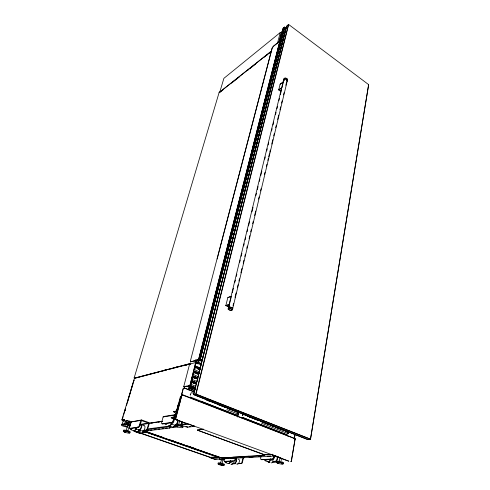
<?xml version="1.0" encoding="UTF-8"?>
<svg xmlns="http://www.w3.org/2000/svg" width="490" height="490" viewBox="0 0 490 490"><rect width="100%" height="100%" fill="white"/><g stroke="black" fill="none" stroke-linecap="round" stroke-linejoin="round"><path stroke-width="0.73" d="M195.871 386.438L190.916 384.264L191.798 380.791L196.704 382.782M194.432 372.523L193.936 372.308L198.352 374.14M193.403 374.55L194.273 371.132L199.203 373.178M368.603 84.647L310.47 439.181L196.202 394.407L193.795 394.701L307.579 439.536L310.525 439.132L368.621 85.003L368.462 84.494L288.671 24.5L286.558 26.454L193.611 394.413L286.534 26.264L288.445 24.561L195.773 393.997L193.611 394.413M182.341 394.934L181.717 395.112L182.384 394.64L295.09 438.611L291.421 461.433C290.509 461.347 290.582 462.009 291.336 461.427M195.394 361.136L195.106 361.81L197.966 363.133L194.971 361.847L195.455 361.118M194.989 387.608L190.2 385.685L188.417 386.206L195.51 389.017L188.374 386.04L195.149 388.754M197.997 377.962L193.048 375.928L192.16 379.432L197.164 381.606M195.957 373.68L198.052 372.884L196.637 372.296M195.792 363.102L196.839 363.402M145.475 432.535L143.08 431.47L143.178 431.133L145.156 431.825L145.475 432.535L139.828 433.227L134.138 430.961M134.278 377.245L134.205 377.79M181.894 395.099L175.72 418.772C176.002 419.593 176.253 419.269 175.567 418.736L181.71 395.063M288.671 24.5L196.055 394.046L310.47 439.181M275.699 456.012L214.614 459.295L210.326 457.825L210.235 457.317C218.038 456.662 225.529 458.505 233.418 457.072L233.73 457.446L233.271 457.384C225.4 458.83 217.928 456.974 210.149 457.648L210.235 457.317M200.232 369.674L197.629 368.59C197.66 367.022 195.614 368.676 194.61 367.139M139.828 433.227L139.858 432.897M261.482 423.182L288.169 433.65L287.63 432.204L286.717 431.427L242.617 414.105M271.632 50.887L219.11 92.524L134.174 377.888M179.959 420.763L179.732 421.094L171.243 417.774L171.286 417.419L175.181 416.776L176.131 413.683M196.613 384.001L191.339 381.863M271.975 454.408L264.239 454.83L197.39 430.134L203.246 429.191M288.481 431.751L288.169 433.65M190.855 364.223L189.636 363.721L134.444 378.164L121.857 419.893L124.436 419.703L124.564 420.053L122.5 420.402L122.843 420.898L122.757 419.538M295.317 439.107C294.453 439.316 295.28 439.279 294.962 438.734L182.243 394.958M283.906 80.048L283.98 80.789M283.906 80.189L283.82 78.988L284.476 78.241M291.17 461.427L295.158 439.028M294.221 438.697L294.974 434.403M294.337 438.74L295.096 434.44M287.465 432.578L287.74 431.084M286.913 80.801L286.822 79.968M279.325 461.231L279.998 457.55M288.586 432.07L288.31 433.57L286.717 431.427L264.03 422.601M281.131 460.606L281.389 459.222M260.968 456.411L260.576 458.444L261.078 459.589L272.507 459.007L273.469 457.697L273.867 455.657M262.689 454.941L262.56 454.242L262.689 454.941L264.533 455.614L233.675 457.341L233.742 457.011L264.6 455.265M274.296 455.951L273.898 457.96L272.906 459.204L261.489 459.73L261.164 459.302M183.928 426.19L187.584 427.231L194.524 426.325L194.597 425.969M243.199 457.231L241.754 462.872L241.288 463.313L237.724 463.479M243.671 457.182L242.201 463.026L241.674 463.497L238.116 463.644M224.494 458.132L224.022 460.306L224.414 461.378L234.324 460.87L235.525 458.205M237.595 416.904L238.495 412.066L238.103 414.032L226.815 409.597M201.702 401.592L236.952 415.318L237.619 416.782C238.299 415.067 238.685 412.801 236.725 411.759L206.1 399.73M228.42 307.892L228.469 307.279L229.559 307.046L232.321 307.873A2.309 0.858 13.4 0 1 232.652 308.767L287.287 80.783A1.905 1.286 14 0 0 285.829 79.043L284.598 79.006L283.612 79.766L228.414 307.304L228.628 308.1M287.397 79.858L286.791 78.51L284.96 78.106M222.025 463.883L222.987 459.522M220.512 463.577L221.486 459.216M236.1 457.752L235.623 459.896L234.716 461.053L224.818 461.507M219.416 458.132L219.489 457.807M242.519 415.747L243.273 413.56M216.311 457.268L216.384 456.943M217.658 457.513L217.732 457.195M248.565 456.509L248.638 456.172M194.763 378.445L195.283 378.102L194.769 376.314L195.234 378.145L194.836 378.237M179.818 402.523L181.129 396.882L180.767 396.594L180.357 396.827L176.676 410.847L173.668 411.686L174.226 412.286L176.957 411.68L173.668 411.686M249.024 456.588L249.104 456.251M233.044 305.595L233.583 303.365M235.01 297.412L236.076 292.94M237.325 287.734L238.042 284.757M238.93 281.033L239.469 278.798M240.896 272.844L241.962 268.379M243.212 263.167L243.928 260.19M244.816 256.466L245.355 254.237M246.782 248.283L247.315 246.047M249.098 238.606L249.814 235.629M250.702 231.905L251.241 229.669M252.668 223.716L253.201 221.486M254.629 215.526L255.7 211.061M258.555 199.154L259.088 196.919M260.515 190.965L261.054 188.73M264.441 174.587L264.974 172.357M266.401 166.398L266.94 164.168M267.828 160.444L268.367 158.215M268.722 156.727L269.433 153.744M269.794 152.255L270.327 150.026M271.754 144.072L272.826 139.601M273.714 135.883L274.253 133.648M275.68 127.694L276.213 125.458M277.64 119.505L278.712 115.04M279.962 109.827L280.672 106.851M281.566 103.127L282.099 100.897M283.526 94.944L284.059 92.708M285.848 85.266L286.558 82.289M225.908 305.705L229.43 304.437L231.415 296.236L227.813 297.577L225.847 305.589L227.556 306.495L229.069 305.956M282.16 86.828L283.416 81.897L280.108 84.243L278.73 89.842L280.096 90.852L281.26 90.074M228.922 306.758L229.639 303.794M232.34 292.665L233.418 288.212M234.857 282.277L235.396 280.053M236.296 276.342L236.835 274.118M239.714 262.248L240.253 260.025M241.154 256.313L241.876 253.348M243.677 245.925L244.216 243.702M245.116 239.99L245.655 237.766M247.095 231.831L247.634 229.608M248.534 225.896L249.612 221.443M251.952 211.803L253.03 207.35M255.909 195.479L256.454 193.256M257.348 189.544L258.071 186.58M259.332 181.386L259.872 179.162M260.772 175.451L261.85 170.998M264.729 159.134L265.268 156.904M266.707 150.969L267.246 148.746M268.146 145.034L268.685 142.811M271.564 130.94L272.109 128.717M273.004 125.005L273.726 122.041M275.527 114.623L276.066 112.394M276.966 108.688L277.505 106.459M278.945 100.524L279.484 98.3M280.384 94.588L281.462 90.142M143.08 431.47L155.385 429.81L155.526 429.381M155.446 429.724L155.992 429.454M187.584 427.231L187.676 426.863M193.048 375.928L192.16 379.432L191.786 378.262M201.513 359.979L201.225 361.638L201.598 360.15M226.19 264.373L285.872 28.102L284.617 27.195L283.318 28.206L283.967 27.863L283.392 28.316L278.853 46.103M202.107 359.856L285.989 28.046L284.776 27.14L283.171 28.163L198.554 359.452L199.51 359.409L198.75 359.495C202.682 358.545 203.822 360.738 197.929 361.118L198.052 359.519M186.029 426.955L186.12 426.594L187.156 426.778M190.916 384.264L191.798 380.791M193.697 377.821L194.065 376.375L194.708 378.262M279.943 41.111L282.699 30.809L282.179 31.238L283.238 30.38M251.003 155.863L251.572 153.64M256.864 132.888L257.434 130.665M258.377 126.959L258.94 124.736M264.233 103.984L264.802 101.761M269.151 84.715L269.714 82.492M271.607 75.08L272.177 72.857M275.006 61.74L275.576 59.517M198.554 359.452L200.012 359.06L284.494 27.103M200.128 359.133L284.617 27.195L200.355 359.176L202.052 359.917L197.874 361.044L198.401 360.861L198.781 359.378L198.401 360.861L197.672 361.001M284.776 27.14L200.386 359.127L200.012 359.06M188.76 389.477L189.318 387.296M183.726 386.671L189.949 385.465L195.651 362.6L189.624 364.039L183.726 386.671L184.32 386.904C186.01 384.956 197.25 388.38 188.938 388.503L189.44 386.586M189.949 385.465L195.731 362.863M278.896 41.919L280.905 34.086M279.367 41.607L282.019 31.231L282.589 30.729M279.747 40.995L282.026 32.101M198.867 358.796L283.171 28.163M194.022 377.845L194.365 376.51M199.056 358.833L199.62 356.61M200 355.127L200.569 352.904M200.949 351.422L202.082 346.975M202.462 345.493L203.025 343.27M203.975 339.564L204.538 337.341M204.918 335.858L205.482 333.635M205.861 332.153L206.994 327.706M207.374 326.224L207.944 324M208.324 322.518L209.457 318.071M209.836 316.589L210.4 314.366M210.78 312.883L211.349 310.66M211.723 309.178L212.862 304.731M213.236 303.249L213.805 301.025M214.749 297.32L215.318 295.096M215.698 293.62L216.262 291.397M216.641 289.915L218.724 281.762M219.097 280.28L220.237 275.833M220.61 274.351L221.18 272.128M222.503 266.94L224.585 258.787M224.959 257.305L226.098 252.858M226.472 251.376L227.042 249.153M227.985 245.447L229.498 239.518M229.877 238.036L231.96 229.884M232.334 228.401L232.903 226.178M233.846 222.478L235.359 216.549M235.739 215.067L236.872 210.62M237.252 209.138L237.822 206.915M238.195 205.433L239.334 200.986M239.708 199.504L242.734 187.646M243.114 186.163L243.683 183.94M244.626 180.234L245.196 178.011M245.576 176.529L248.595 164.671M248.975 163.188L250.108 158.742M250.488 157.259L255.976 135.773M256.35 134.291L259.375 122.433M259.755 120.95L261.838 112.798M262.211 111.316L266.75 93.529M267.13 92.047L267.699 89.823M268.643 86.118L272.612 70.56M272.991 69.078L278.473 47.585M130.144 422.496L129.238 422.46L128.386 425.345L129.391 425.406L130.144 422.496L131.044 422.686L130.389 424.855M178.813 404.415L180.681 397.145L181.288 397.268M178.734 424.524L179.659 420.935M195.155 361.246L195.541 359.77M277.45 43.359L280.225 32.567L281.45 33.479M201.739 364.131L196.098 361.755L196.227 359.77M182.641 422.147L181.631 425.149M202.529 429.087L175.181 419.434L174.697 418.209L178.274 404.452L179.395 403.699L178.274 404.452M182.115 421.982L181.576 424.058L180.577 425.485M191.749 361.645L200.361 359.397L197.513 359.727L190.518 361.877L190.371 361.057L272.079 48.106L273.298 46.274L280.641 40.339M217.144 259.002L272.158 48.234L273.402 46.348L280.102 41.148M175.181 419.434L174.814 418.105L178.427 404.36M178.74 404.311L180.865 396.716M188.325 389.942L189.281 386.322M163.109 416.929L161.571 422.668L161.884 423.826L172.021 422.368L173.025 420.928L174.581 415.171L175.402 414.638L163.936 416.457L163.109 416.929L174.581 415.171M184.271 387.909L183.144 388.668L179.75 401.739L183.266 388.607L184.271 387.909L193.973 391.755M179.444 403.092L180.032 400.912M174.299 418.387L173.534 421.229L172.517 422.607L162.386 423.997L162.147 423.574M127.32 425.13L127.859 423.176L127.621 422.368L126.898 421.964L126.016 422.343M194.665 369.76L195.675 366.11L200.575 368.155M127.633 425.081L128.172 423.152L127.982 422.386L126.898 421.964M169.381 428.058L169.381 427.574L169.381 428.058L155.906 429.804M145.065 432.162L145.156 431.825M129.899 428.144L130.089 428.536L138.768 427.347L139.687 426.073L141.579 420.604L148.617 423.121L148.782 423.519L146.89 429.491L146.43 429.987L143.49 430.379M141.561 419.954L130.94 421.951L129.385 427.96L129.605 428.382L138.296 427.127L139.209 425.798L140.765 420.463L141.561 419.954L148.923 422.594L149.346 423.483L147.404 429.675L146.89 430.202L142.492 430.765M124.387 412.617L125.612 408.427M129.238 422.46L128.38 422.153L128.692 421.088L130.659 421.357M127.89 430.637L129.176 426.245M126.267 430.202L127.553 425.81M122.151 419.997L123.18 416.518M123.59 415.122L124.619 411.643M125.03 410.246L125.648 408.158M126.016 424.891L126.653 422.735L127.694 423.152L127.271 424.585M127.431 402.198L128.521 398.529M128.962 397.065L130.052 393.403M130.928 390.469L133.984 380.209M126.555 405.297L127.198 403.148M127.498 402.18L132.962 383.793M133.396 382.39L134.052 380.191M122.647 420.242L122.966 419.532M125.054 410.632L125.703 408.452M126.255 424.867L126.898 422.717M173.993 417.309L174.605 415.293L176.296 414.185M125.648 424.389L126.273 422.423L127.1 421.878M271.748 50.954L219.036 92.739M122.843 420.898L122.892 420.843M122.402 420.732L124.564 420.053M182.305 394.818L182.164 395.093L182.384 394.64M128.38 422.153L129.103 422.147L129.538 421.094M287.501 79.803L287.048 80.44M193.477 383.058L192.815 381.11L191.523 382.445L192.203 382.335M195.559 366.361L195.675 366.11C193.967 366.992 198.958 367.316 200.061 368.523L195.247 366.514L199.608 368.302L197.629 368.59M189.434 364.474L188.871 364.333L189.636 363.721M195.296 378.017L197.341 377.876L192.748 376.008L196.833 377.68L195.234 378.145L194.867 376.737M197.513 430.428L197.421 429.92M274.363 455.902L279.3 457.721L279.471 457.409M195.841 378.255L192.564 377.049M243.352 413.585L242.648 415.753L242.599 415.434M173.993 411.661L176.994 410.963M171.396 418.019L171.598 417.694L173.687 418.46M197.299 363.733L197.825 363.801M264.239 454.83L265.494 454.818M287.011 81.187L287.287 80.783M196.962 368.021L197.605 367.108L196.956 368.094L197.537 368.186L198.144 367.108M283.943 78.786C284.776 77.512 287.03 78.075 287.495 79.423M124.448 420.389L124.54 419.954M189.146 364.468L189.44 364.082M232.597 308.792L232.321 307.873A2.309 0.858 13.4 0 0 230.135 307.089L228.414 307.304M231.648 409.971L236.725 411.759M134.462 378.776L134.744 378.323M197.39 430.134L203.387 429.179M294.625 438.783L294.968 438.556M286.901 81.279L287.324 80.458C286.993 78.982 284.659 78.394 283.698 79.582L283.716 80.513M196.282 361.816L195.786 362.098L196.227 361.828M122.837 420.543L122.763 420.212M194.432 372.382L195.933 372.008L193.936 371.181L199.197 373.264M280.225 32.567L223.881 78.351L219.661 92.506L223.244 89.67M282.038 32.769L281.309 33.694L282.093 33.081M231.592 83.067L239.353 76.93M247.701 70.321L248.896 69.378M250.09 68.435L255.455 64.19M264.404 57.11L265.598 56.166M266.793 55.223L267.987 54.28M269.182 53.337L271.564 51.45M280.108 84.243L283.349 81.91M278.779 89.946L282.032 87.618M278.73 89.842L281.989 87.532M280.096 90.852L281.732 89.701M214.614 459.295L215.043 459.007M190.371 361.057L190.671 361.932M243.114 417.658L242.158 418.227L243.114 417.658L287.397 435.004L287.697 435.99L287.152 434.924L242.997 417.682M190.518 361.877L191.357 361.547M190.696 397.182L189.912 397.5L190.696 397.182L237.062 415.3L237.619 416.782M193.973 393.501L191.841 392.662L191.063 392.974L190.23 395.203L190.206 394.879M195.847 361.252L196.539 360.989M227.813 297.577L231.329 296.272M310.317 439.383L307.824 439.561M127.204 420.61L125.899 421.082L125.207 421.97L124.576 424.009L121.937 424.42L122.751 422.006L124.362 421.002L127.204 420.61L128.692 421.088M196.698 382.868L191.474 380.834L196.533 382.941M225.847 305.589L229.375 304.333M227.556 306.495L228.977 305.993M198.487 373.062L196.6 373.257M196.055 382.69L194.555 383.033M272.354 454.463L272.532 454.922L280.305 457.764M185.765 365.124L183.566 365.748L187.235 364.695L185.165 365.289M197.782 368.535L199.142 368.1M194.034 372.222L195.504 371.83M154.718 372.737L156.188 372.351M164.26 370.238L167.194 369.472M176.002 367.169L178.936 366.398M134.444 378.164L189.06 363.917M135.485 378.127L159.134 371.971M160.616 371.585L166.526 370.048M168.003 369.662L176.137 367.543M177.613 367.157L179.83 366.581M181.312 366.195L187.223 364.658M188.417 386.206L190.273 385.777L195.167 387.725M192.399 388.062L190.218 388.503L194.732 390.371M188.374 386.04L190.2 385.685L194.383 387.376L192.686 387.621M228.897 308.351L228.009 308.963L228.763 309.674M171.243 417.774L175.187 417.1M121.857 419.893L124.093 419.556L124.344 420.224M130.94 421.951L140.765 420.463M148.929 423.391L162.466 421.357M140.06 424.377L148.617 423.121M151.49 423.14L152.99 422.919M158.258 422.147L159.764 421.927M148.844 423.164L162.411 421.204M140.232 424.744L148.782 423.519M234.857 415.342L237.129 415.03M147.392 428.989L169.957 425.975M181.239 424.469L188.007 423.562M138.358 431.071L141.292 430.673M171.782 426.668L170.318 426.863L169.987 425.712M173.981 426.374L176.179 426.079M133.856 430.796L134.095 431.372L135.601 431.169M146.896 429.675L170.232 426.588M181.521 425.093L189.054 424.101L194.524 426.325M143.178 431.133L144.63 430.943M146.81 430.649L148.262 430.459M150.442 430.165L151.894 429.975M154.074 429.681L155.532 429.491M158.239 429.166L159.74 428.971M161.988 428.677L163.482 428.487M165.73 428.193L167.231 427.997M189.06 426.686L190.445 426.508M192.521 426.239L193.905 426.055M173.007 426.753L177.398 426.19M138.094 431.329L141.028 430.949M177.962 426.943L169.277 427.929M142.002 432.633L143.423 432.462M223.158 459.534L223.654 459.485M127.859 423.176L128.172 423.152M266.199 454.781L271.129 454.487M262.493 454.598L264.784 454.469M214.736 458.983L217.333 458.879M221.915 458.628L226.496 458.377M230.778 458.101L234.9 457.917M240.241 457.623L244.063 457.415M249.11 457.096L253.22 456.913M258.273 456.588L261.623 456.453M267.442 456.086L270.786 455.957M222.785 459.547L224.138 459.479M222.736 459.865L224.769 459.755M232.732 463.705L235.586 463.577M269.678 462.107L268.238 462.174L267.724 461.029M272.556 461.972L276.146 461.807M231.696 463.901L235.261 463.754M270.082 462.254L268.643 462.309L268.312 461.88M272.238 462.162L276.55 461.99M127.621 422.368L127.982 422.386M188.871 364.333L189.507 364.382M169.381 427.574L169.767 427.605M127.143 423.097L127.694 423.152M229.504 308.351L231.703 308.97L232.45 309.692L231.55 310.286L229.314 309.931M186.433 423.207L185.343 423.189L175.23 419.354M279.3 457.721L280.164 457.899M221.694 459.865L218.907 458.977M221.725 459.54L221.057 459.387M230.815 308.725L228.101 308.798L229.02 309.858M129.103 422.147L131.044 422.686M129.391 425.406L130.175 425.577M194.904 387.572L193.072 387.786M229.565 310.078C230.227 310.293 232.646 310.807 232.205 309.496L231.403 308.982M237.282 412.458L237.693 412.972L236.596 411.925M173.791 411.373L174.115 411.465M180.357 396.827L180.681 396.918M127.088 423.256L127.896 423.519M210.357 457.488L214.112 458.769M219.685 458.891L220.175 459.063M127.492 427.127C113.803 424.689 127.088 422.993 130.34 425.988M140.214 432.927L210.228 457.25M130.965 429.791L133.464 430.661M225.755 462.713L227.899 463.454M135.105 431.378L213.793 458.695M134.095 431.372L139.062 433.099M194.156 382.862L195.608 382.512L192.16 381.11M129.752 425.412C128.521 424.107 121.986 423.225 121.857 424.793M171.371 440.228L173.527 440.988M187.903 446.023L194.371 448.289M214.498 455.345L219.532 457.109M144.133 430.851L163.556 437.65M169.307 439.659L184.411 444.945M186.568 445.704L213.897 455.265M223.091 458.456L224.5 458.946M143.864 430.839L219.336 457.244M143.546 430.992L213.567 455.48M215.012 455.988L219.342 457.501M144.17 431.365L178.826 443.481M180.265 443.983L188.209 446.764M191.094 447.774L198.315 450.298M204.091 452.313L206.253 453.072M215.637 456.355L219.251 457.617M144.146 431.561L219.232 457.807M135.981 429.105L138.499 429.981M122.567 425.044L127.553 426.784M141.708 424.75L144.201 425.632M271.65 454.561L275.025 455.774M265.409 460.888L267.644 461.696M171.831 424.187L174.483 425.155M198.34 430.496L264.361 454.64M122.5 420.402L122.953 420.567M175.781 419.232L177.87 419.997M275.233 455.853L278.767 457.152M203.172 429.436L271.791 454.677M126.138 422.552L126.653 422.735M272.532 454.922L288.831 461.194L280.427 458.168L281.003 458.028M254.812 419.017L247.726 416.261L254.818 419.079M256.233 419.569L257.648 420.12M261.195 421.498L262.609 422.049M191.504 382.231L193.599 383.051M184.075 387.939L193.801 391.773M193.93 394.628L306.764 439.052M256.233 419.642L257.654 420.2M261.201 421.596L262.622 422.153M264.036 422.717L269.004 424.671M272.55 426.067L273.965 426.631M277.512 428.027L282.479 429.987M206.878 400.22L209.003 401.059M217.493 404.397L222.448 406.351M223.863 406.908L225.278 407.466M228.812 408.856L230.233 409.413M192.729 388.239L195.234 389.238M188.938 388.503L194.94 390.812M190.04 385.44L195.706 387.719M197.844 379.205L195.694 378.274M194.003 372.639L195.345 373.184M195.247 366.514L199.608 368.302M198.377 376.779L193.366 374.47M197.985 378.06L192.815 376.087L197.752 378.115M197.917 374.244L196.551 373.68L196.974 373.447M198.964 373.319L193.936 371.181M199.822 369.797C197.648 368.786 197.115 368.413 199.087 369.583M199.614 371.996L194.622 369.705M192.031 377.153L194.083 378.011M191.468 382.261L192.839 382.831M198.297 362.245L200.416 363.139M195.651 362.6L201.292 364.977M194.052 382.953L194.536 383.162M189.624 364.039L190.218 364.309M180.767 396.594L181.275 396.839M125.532 425.945L125.948 426.208M171.286 417.419L171.598 417.694M286.736 431.659L287.599 432.474M170.563 426.612L170.808 427.035M283.796 80.648L283.612 79.766M195.682 363.035L195.89 363.543M192.056 386.316L192.558 387.713M194.065 376.375L194.53 377.753M192.815 381.11L193.538 383.254M191.811 378.354L192.203 379.585M272.483 454.187L272.642 454.892M174.207 411.912L174.226 412.286M286.901 80.507L286.907 80.924M237.521 416.01L237.521 416.433M139.362 430.012A2.817 1.121 -69.2 0 1 137.188 431.647M136.183 428.903A2.824 1.109 -69.1 0 1 134.015 430.545M233.271 462.823A2.615 1.335 -72.3 0 1 230.968 464.238M230.815 460.998A2.622 1.335 -72.2 0 1 229.639 463.228A2.622 1.335 -72.2 0 1 228.242 463.289M230.416 460.863A2.622 1.329 -72.2 0 1 228.236 463.43M226.993 461.549A2.628 1.323 -72.1 0 1 224.861 461.654M274.192 455.755A2.848 1.593 -72.8 0 1 273.261 459.657A2.848 1.593 -72.8 0 1 270.982 459.43M276.734 456.221A2.842 1.599 -73 0 1 276.85 459.516A2.842 1.599 -73 0 1 274.663 461.378M277.144 456.374A2.836 1.599 -73 0 1 277.064 460.11A2.836 1.599 -73 0 1 274.596 461.225M140.373 425.204A2.854 1.139 -69.2 0 1 141.812 425.822A2.854 1.139 -69.2 0 1 140.477 429.51A2.854 1.139 -69.2 0 1 138.884 429.307M144.06 425.951A2.848 1.145 -69.3 0 1 144.648 428.873A2.848 1.145 -69.3 0 1 142.247 430.986M135.724 428.738A2.824 1.109 -69.1 0 1 133.556 430.379M132.079 428.462A2.836 1.103 -69 0 1 130.211 428.719M270.829 459.044A2.805 1.562 -72.9 0 1 269.567 461.445A2.805 1.562 -72.9 0 1 267.938 461.519M273.396 461.017A2.799 1.568 -73 0 1 271.252 462.848M174.918 425.253A3.038 1.323 -69.5 0 1 172.425 427.041M171.561 424.034A3.044 1.317 -69.4 0 1 169.081 425.835M137.574 426.906A2.866 1.127 -69.1 0 1 136.116 428.787A2.866 1.127 -69.1 0 1 135.209 428.021M140.41 424.665A2.86 1.139 -69.2 0 1 140.979 427.58A2.86 1.139 -69.2 0 1 138.584 429.705M266.842 459.632A2.817 1.55 -72.7 0 1 264.355 459.749M270.413 458.897A2.805 1.556 -72.8 0 1 269.151 461.298A2.805 1.556 -72.8 0 1 267.528 461.372M171.077 423.856A3.044 1.317 -69.4 0 1 168.597 425.657M167.219 423.538A3.056 1.305 -69.3 0 1 165.02 423.85M238.177 459.259A2.64 1.372 -72.4 0 1 239.218 462.131A2.64 1.372 -72.4 0 1 236.713 463.993M235.941 458.26A2.646 1.366 -72.3 0 1 236.315 461.598A2.646 1.366 -72.3 0 1 233.969 463.032M178.029 420.371A3.081 1.354 -69.5 0 1 177.055 424.126M175.916 425.247A3.081 1.354 -69.5 0 1 175.004 425.038M181.398 421.608A3.075 1.36 -69.6 0 1 180.926 424.444M235.941 458.401A2.646 1.366 -72.3 0 1 235.727 461.868A2.646 1.366 -72.3 0 1 233.571 462.897M232.744 461.274A2.652 1.36 -72.2 0 1 231.219 462.217A2.652 1.36 -72.2 0 1 230.484 460.618M177.539 420.187A3.081 1.354 -69.5 0 1 175.996 424.659M175.42 425.069A3.081 1.354 -69.5 0 1 174.906 425.142M174.146 418.938A3.093 1.341 -69.4 0 1 172.884 423.091A3.093 1.341 -69.4 0 1 170.9 423.023M283.924 80.274A1.574 1.066 14 0 1 283.961 79.778M286.932 80.152A1.574 1.066 14 0 1 286.981 80.654M276.721 461.715A3.638 0.692 12 0 1 279.974 461.409A3.638 0.692 12 0 1 283.41 463.05M278.191 463.148A3.638 0.692 12 0 1 277.132 461.868A3.638 0.692 12 0 1 282.595 462.964A3.638 0.692 12 0 1 281.738 463.859M175.653 424.744A3.951 0.821 13.6 0 1 179.53 424.659A3.951 0.821 13.6 0 1 183.211 426.521M177.858 426.741A3.951 0.821 13.6 0 1 175.745 425.118A3.951 0.821 13.6 0 1 181.049 425.951A3.951 0.821 13.6 0 1 182.519 427.47M123.517 430.483A3.54 0.655 14.2 0 1 126.702 430.434A3.54 0.655 14.2 0 1 130.273 432.07M123.774 431.519A3.546 0.649 14.2 0 1 124.625 430.82A3.546 0.649 14.2 0 1 129.317 432.082A3.546 0.649 14.2 0 1 128.986 432.921M125.642 432.247A3.546 0.649 14.2 0 1 124.583 431.886M218.399 463.35A3.265 0.564 12.8 0 1 220.959 463.087A3.265 0.564 12.8 0 1 224.346 464.557M219.808 464.636A3.265 0.564 12.8 0 1 218.491 463.497A3.265 0.564 12.8 0 1 223.354 464.483A3.265 0.564 12.8 0 1 222.968 465.28M221.97 465.145A3.265 0.564 12.8 0 1 220.874 464.924M277.377 463.087A3.344 0.631 12 0 0 282.944 464.018A3.344 0.631 12 0 0 279.233 462.413A3.344 0.631 12 0 0 277.377 463.087M176.823 426.625A3.632 0.753 13.6 0 0 182.623 427.543A3.632 0.753 13.6 0 0 178.042 425.596A3.632 0.753 13.6 0 0 176.823 426.625M124.656 432.156A3.259 0.594 14.2 0 0 129.709 432.982A3.259 0.594 14.2 0 0 125.367 431.274A3.259 0.594 14.2 0 0 124.656 432.156M218.999 464.587A3.001 0.515 12.8 0 0 223.893 465.427A3.001 0.515 12.8 0 0 220.286 463.987A3.001 0.515 12.8 0 0 218.999 464.587"/></g></svg>
